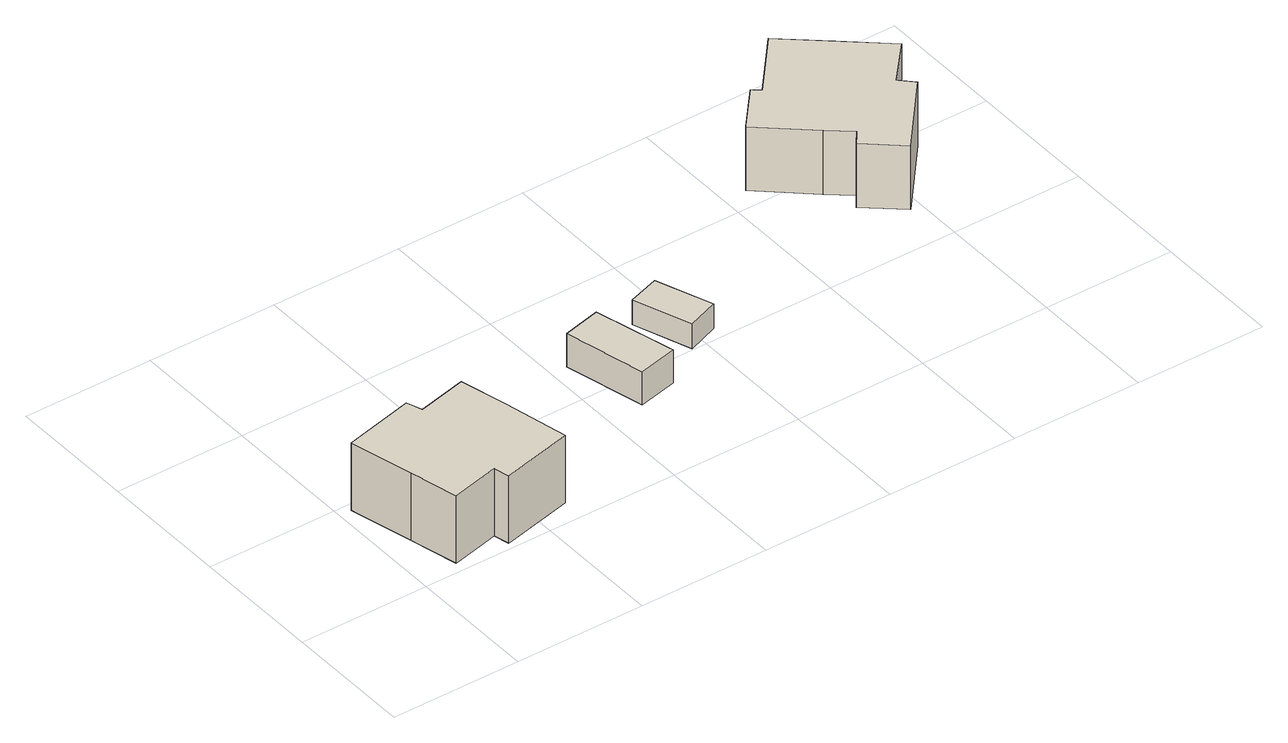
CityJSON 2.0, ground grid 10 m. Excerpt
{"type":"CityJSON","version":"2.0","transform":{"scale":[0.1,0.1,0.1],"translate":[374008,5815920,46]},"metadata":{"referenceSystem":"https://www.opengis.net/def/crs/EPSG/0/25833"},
"CityObjects":{
"building1":{"type":"Building","attributes":{"Gemeindeschluessel":"11000005","BezugspunktDach":"2200","function":"31001_1010","measuredHeight":7.95,"storeysAboveGround":1},"address":[{"country":"Germany","locality":"Berlin","thoroughfareNumber":"19","thoroughfareName":"Fliegerhorstsiedlung"}],"geometry":[{"type":"Solid","lod":"1","boundaries":[[[[0,1,2,3,4,5,6,7,8,9]],[[10,11,12,13,14,15,16,17,18,19]],[[10,19,9,8]],[[11,10,8,7]],[[12,11,7,6]],[[13,12,6,5]],[[14,13,5,4]],[[15,14,4,3]],[[16,15,3,2]],[[17,16,2,1]],[[18,17,1,0]],[[19,18,0,9]]]]}]},
"building2":{"type":"Building","attributes":{"Gemeindeschluessel":"11000005","BezugspunktDach":"2200","function":"51009_1611","measuredHeight":3,"storeysAboveGround":0},"address":[{"country":"Germany","locality":"Berlin"}],"geometry":[{"type":"Solid","lod":"1","boundaries":[[[[20,21,22,23]],[[24,25,26,27]],[[24,27,23,22]],[[25,24,22,21]],[[26,25,21,20]],[[27,26,20,23]]]]}]},
"building3":{"type":"Building","attributes":{"Gemeindeschluessel":"11000005","BezugspunktDach":"2200","function":"31001_1000","measuredHeight":1.98,"storeysAboveGround":1},"address":[{"country":"Germany","locality":"Berlin","thoroughfareNumber":"18 (1)","thoroughfareName":"Fliegerhorstsiedlung"}],"geometry":[{"type":"Solid","lod":"1","boundaries":[[[[28,29,30,31]],[[32,33,34,35]],[[32,35,31,30]],[[33,32,30,29]],[[34,33,29,28]],[[35,34,28,31]]]]}]},
"building4":{"type":"Building","attributes":{"Gemeindeschluessel":"11000005","BezugspunktDach":"2200","function":"31001_1010","measuredHeight":7.94,"storeysAboveGround":1},"address":[{"country":"Germany","locality":"Berlin","thoroughfareNumber":"18","thoroughfareName":"Fliegerhorstsiedlung"}],"geometry":[{"type":"Solid","lod":"1","boundaries":[[[[36,37,38,39,40,41,42,43,44,45,46,47]],[[48,49,50,51,52,53,54,55,56,57,58,59]],[[48,59,47,46]],[[49,48,46,45]],[[50,49,45,44]],[[51,50,44,43]],[[52,51,43,42]],[[53,52,42,41]],[[54,53,41,40]],[[55,54,40,39]],[[56,55,39,38]],[[57,56,38,37]],[[58,57,37,36]],[[59,58,36,47]]]]}]}
},
"vertices":[
[21,44,58],[30,7,58],[67,16,58],[70,4,58],[125,17,58],[114,67,58],[105,103,58],[67,94,58],[63,106,58],[9,93,58],[63,106,3],[67,94,3],[105,103,3],[114,67,3],[125,17,3],[70,4,3],[67,16,3],[30,7,3],[21,44,3],[9,93,3],
[228,72,29],[258,79,29],[242,141,29],[213,134,29],[242,141,2],[258,79,2],[228,72,2],[213,134,2],
[289,100,23],[313,109,23],[297,152,23],[273,144,23],[297,152,3],[313,109,3],[289,100,3],[273,144,3],
[455,182,55],[472,168,55],[464,158,55],[491,135,55],[535,187,55],[525,197,55],[551,226,55],[518,254,55],[485,282,55],[449,240,55],[443,245,55],[417,215,55],[443,245,3],[449,240,3],[485,282,3],[518,254,3],[551,226,3],[525,197,3],[535,187,3],[491,135,3],[464,158,3],[472,168,3],[455,182,3],[417,215,3]
]}
